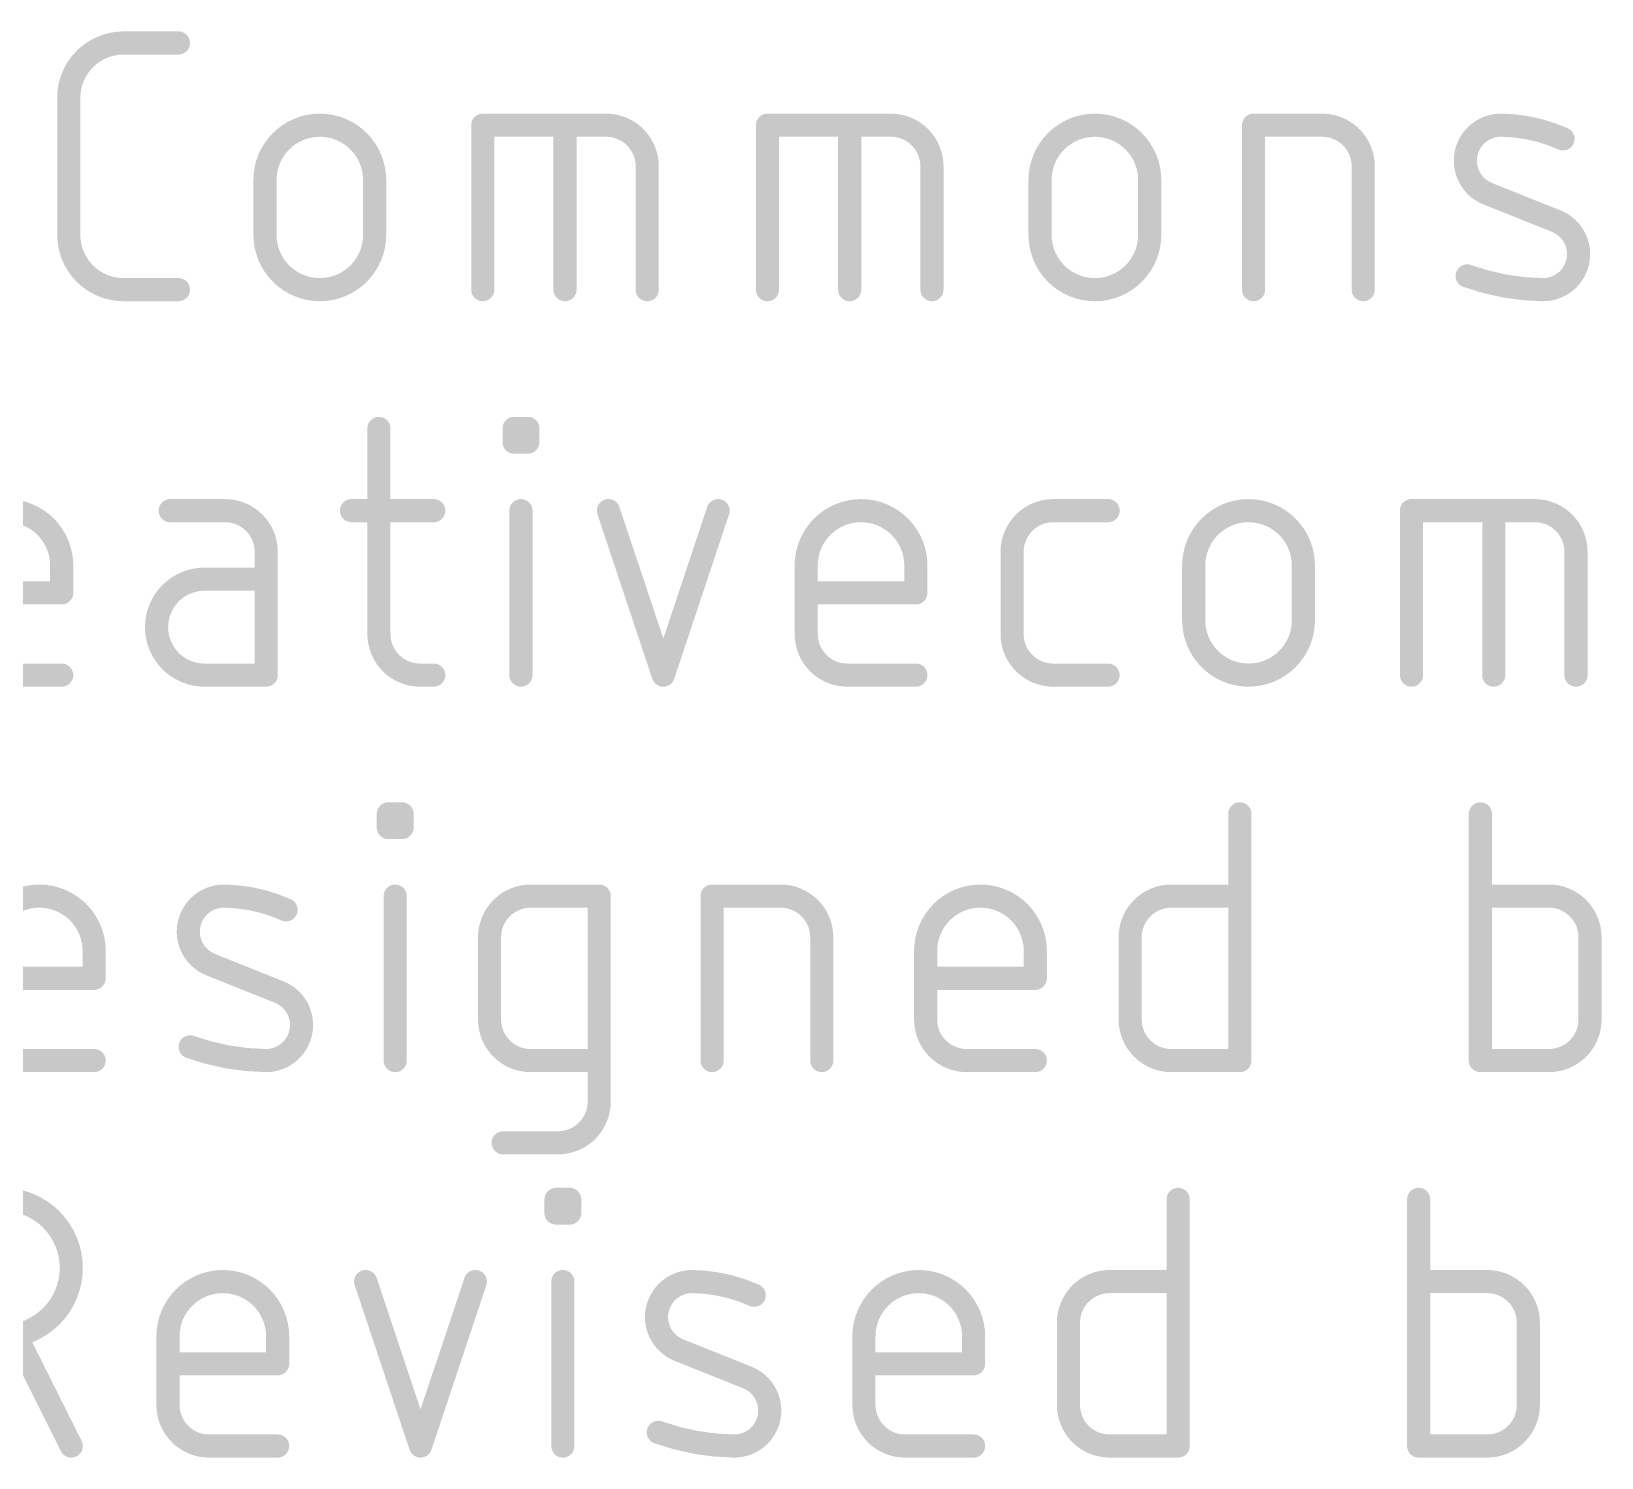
# Model space of a CAD drawing. Extents: x -27.9 to 58.7, y -12 to 40.1.
# Drawn here: x 5.8 to 16.14, y -11.43 to -2.03 of the extents above; entities that cross this region are included whole.
import ezdxf

# ---------------------------------------------------------------- set-up
doc = ezdxf.new("R2010")
doc.units = 0
doc.layers.add('51', color=53, linetype='CONTINUOUS')

msp = doc.modelspace()

# ---------------------------------------------------------------- linework, layer by layer
at = {"layer": '51'}
for points, const_width in [([(6.4041, -2.1082, 0.4142), (6.0428, -2.4694)], 0.1524), ([(6.4041, -2.0701, 1), (6.4041, -2.1463)], 0.0762), ([(6.4041, -2.1463, 1), (6.4041, -2.0701)], 0.0762), ([(6.7653, -2.1463, 1), (6.7653, -2.0701)], 0.0762), ([(6.0809, -2.4694, 1), (6.0047, -2.4694)], 0.0762), ([(6.0047, -2.4694, 1), (6.0809, -2.4694)], 0.0762), ([(8.058, -3.0113, 1), (7.3355, -3.0113)], 0.1524), ([(8.8082, -2.6501, 1), (8.732, -2.6501)], 0.0762), ([(8.7701, -2.612, 1), (8.7701, -2.6882)], 0.0762), ([(9.35, -2.6501, 1), (9.2738, -2.6501)], 0.0762), ([(9.8538, -2.921, 0.4142), (9.5829, -2.6501)], 0.1524), ([(9.5829, -2.612, 1), (9.5829, -2.6882)], 0.0762), ([(9.5829, -2.6882, 1), (9.5829, -2.612)], 0.0762), ([(10.6839, -2.6501, 1), (10.6077, -2.6501)], 0.0762), ([(10.6458, -2.612, 1), (10.6458, -2.6882)], 0.0762), ([(11.2258, -2.6501, 1), (11.1496, -2.6501)], 0.0762), ([(11.7296, -2.921, 0.4142), (11.4586, -2.6501)], 0.1524), ([(11.4586, -2.612, 1), (11.4586, -2.6882)], 0.0762), ([(11.4586, -2.6882, 1), (11.4586, -2.612)], 0.0762), ([(13.1642, -3.0113, 1), (12.4417, -3.0113)], 0.1524), ([(13.8866, -2.6501, 1), (13.8104, -2.6501)], 0.0762), ([(13.8485, -2.612, 1), (13.8485, -2.6882)], 0.0762), ([(14.571, -2.921, 0.4142), (14.3, -2.6501)], 0.1524), ([(14.3, -2.612, 1), (14.3, -2.6882)], 0.0762), ([(14.3, -2.6882, 1), (14.3, -2.612)], 0.0762), ([(15.4811, -2.6501, 0.8318), (15.3908, -3.1016)], 0.1524), ([(15.4816, -2.612, 1), (15.4805, -2.6882)], 0.0762), ([(15.8875, -2.7404, 0.1026), (15.4811, -2.6501)], 0.1524), ([(15.4805, -2.6882, 1), (15.4816, -2.612)], 0.0762), ([(15.8718, -2.7751, 1), (15.9031, -2.7056)], 0.0762), ([(9.8919, -2.921, 1), (9.8157, -2.921)], 0.0762), ([(9.8157, -2.921, 1), (9.8919, -2.921)], 0.0762), ([(11.7677, -2.921, 1), (11.6915, -2.921)], 0.0762), ([(11.6915, -2.921, 1), (11.7677, -2.921)], 0.0762), ([(14.6091, -2.921, 1), (14.5329, -2.921)], 0.0762), ([(14.5329, -2.921, 1), (14.6091, -2.921)], 0.0762), ([(7.3736, -3.0113, 1), (7.2974, -3.0113)], 0.0762), ([(7.2974, -3.0113, 1), (7.3736, -3.0113)], 0.0762), ([(8.0961, -3.0113, 1), (8.0199, -3.0113)], 0.0762), ([(8.0199, -3.0113, 1), (8.0961, -3.0113)], 0.0762), ([(12.4798, -3.0113, 1), (12.4036, -3.0113)], 0.0762), ([(12.4036, -3.0113, 1), (12.4798, -3.0113)], 0.0762), ([(13.2023, -3.0113, 1), (13.1261, -3.0113)], 0.0762), ([(13.1261, -3.0113, 1), (13.2023, -3.0113)], 0.0762), ([(15.4049, -3.0663, 1), (15.3766, -3.137)], 0.0762), ([(15.3766, -3.137, 1), (15.4049, -3.0662)], 0.0762), ([(15.752, -3.7338, 0.8318), (15.8423, -3.2822)], 0.1524), ([(15.8565, -3.2469, 1), (15.8282, -3.3176)], 0.0762), ([(6.0428, -3.3726, 0.4142), (6.4041, -3.7338)], 0.1524), ([(6.0809, -3.3726, 1), (6.0047, -3.3726)], 0.0762), ([(7.3355, -3.3726, 1), (8.058, -3.3726)], 0.1524), ([(7.3736, -3.3726, 1), (7.2974, -3.3726)], 0.0762), ([(8.0961, -3.3726, 1), (8.0199, -3.3726)], 0.0762), ([(12.4417, -3.3726, 1), (13.1642, -3.3726)], 0.1524), ([(12.4798, -3.3726, 1), (12.4036, -3.3726)], 0.0762), ([(13.2023, -3.3726, 1), (13.1261, -3.3726)], 0.0762), ([(15.8282, -3.3176, 1), (15.8565, -3.2469)], 0.0762), ([(6.0047, -3.3726, 1), (6.0809, -3.3726)], 0.0762), ([(7.2974, -3.3726, 1), (7.3736, -3.3726)], 0.0762), ([(8.0199, -3.3726, 1), (8.0961, -3.3726)], 0.0762), ([(12.4036, -3.3726, 1), (12.4798, -3.3726)], 0.0762), ([(13.1261, -3.3726, 1), (13.2023, -3.3726)], 0.0762), ([(15.2682, -3.6076, 1), (15.2424, -3.6793)], 0.0762), ([(15.2553, -3.6435, 0.083), (15.752, -3.7338)], 0.1524), ([(6.4041, -3.6957, 1), (6.4041, -3.7719)], 0.0762), ([(6.4041, -3.7719, 1), (6.4041, -3.6957)], 0.0762), ([(6.7653, -3.7719, 1), (6.7653, -3.6957)], 0.0762), ([(8.732, -3.7338, 1), (8.8082, -3.7338)], 0.0762), ([(9.2738, -3.7338, 1), (9.35, -3.7338)], 0.0762), ([(9.8157, -3.7338, 1), (9.8919, -3.7338)], 0.0762), ([(10.6077, -3.7338, 1), (10.6839, -3.7338)], 0.0762), ([(11.1496, -3.7338, 1), (11.2258, -3.7338)], 0.0762), ([(11.6915, -3.7338, 1), (11.7677, -3.7338)], 0.0762), ([(13.8104, -3.7338, 1), (13.8866, -3.7338)], 0.0762), ([(14.5329, -3.7338, 1), (14.6091, -3.7338)], 0.0762), ([(15.7525, -3.6957, 1), (15.7515, -3.7719)], 0.0762), ([(15.7515, -3.7719, 1), (15.7525, -3.6957)], 0.0762), ([(8.1243, -4.6482, 1), (8.0481, -4.6482)], 0.0762), ([(9.0147, -4.6482, 1), (8.9385, -4.6482)], 0.0762), ([(8.9766, -4.6101, 1), (8.9766, -4.6863)], 0.0762), ([(9.105, -4.6482, 1), (9.0288, -4.6482)], 0.0762), ([(9.0669, -4.6863, 1), (9.0669, -4.6101)], 0.0762), ([(8.9766, -4.7004, 1), (8.9766, -4.7766)], 0.0762), ([(8.9385, -4.7385, 1), (9.0147, -4.7385)], 0.0762), ([(9.0288, -4.7385, 1), (9.105, -4.7385)], 0.0762), ([(9.0669, -4.7766, 1), (9.0669, -4.7004)], 0.0762), ([(5.9963, -5.5513, 1), (5.2738, -5.5513)], 0.1524), ([(6.7115, -5.152, 1), (6.7115, -5.2282)], 0.0762), ([(7.3437, -5.461, 0.4142), (7.0727, -5.1901)], 0.1524), ([(7.0727, -5.152, 1), (7.0727, -5.2282)], 0.0762), ([(7.0727, -5.2282, 1), (7.0727, -5.152)], 0.0762), ([(7.9056, -5.152, 1), (7.9056, -5.2282)], 0.0762), ([(8.4474, -5.2282, 1), (8.4474, -5.152)], 0.0762), ([(9.0599, -5.1901, 1), (8.9837, -5.1901)], 0.0762), ([(9.6346, -5.178, 1), (9.5623, -5.2021)], 0.0762), ([(10.357, -5.2021, 1), (10.2848, -5.178)], 0.0762), ([(11.6235, -5.5513, 1), (10.901, -5.5513)], 0.1524), ([(12.5284, -5.1901, 0.4142), (12.2575, -5.461)], 0.1524), ([(12.5284, -5.152, 1), (12.5284, -5.2282)], 0.0762), ([(12.5284, -5.2282, 1), (12.5284, -5.152)], 0.0762), ([(12.8897, -5.2282, 1), (12.8897, -5.152)], 0.0762), ([(14.1766, -5.5513, 1), (13.4541, -5.5513)], 0.1524), ([(14.9268, -5.1901, 1), (14.8506, -5.1901)], 0.0762), ([(14.8887, -5.152, 1), (14.8887, -5.2282)], 0.0762), ([(15.4687, -5.1901, 1), (15.3925, -5.1901)], 0.0762), ([(15.9725, -5.461, 0.4142), (15.7015, -5.1901)], 0.1524), ([(15.7015, -5.152, 1), (15.7015, -5.2282)], 0.0762), ([(15.7015, -5.2282, 1), (15.7015, -5.152)], 0.0762), ([(6.0344, -5.5513, 1), (5.9582, -5.5513)], 0.0762), ([(7.3818, -5.461, 1), (7.3056, -5.461)], 0.0762), ([(7.3056, -5.461, 1), (7.3818, -5.461)], 0.0762), ([(10.9391, -5.5513, 1), (10.8629, -5.5513)], 0.0762), ([(11.6616, -5.5513, 1), (11.5854, -5.5513)], 0.0762), ([(12.2956, -5.461, 1), (12.2194, -5.461)], 0.0762), ([(12.2194, -5.461, 1), (12.2956, -5.461)], 0.0762), ([(13.4922, -5.5513, 1), (13.416, -5.5513)], 0.0762), ([(14.2147, -5.5513, 1), (14.1385, -5.5513)], 0.0762), ([(16.0106, -5.461, 1), (15.9344, -5.461)], 0.0762), ([(15.9344, -5.461, 1), (16.0106, -5.461)], 0.0762), ([(5.9582, -5.5513, 1), (6.0344, -5.5513)], 0.0762), ([(6.9373, -5.6416, 1), (6.9373, -6.2738)], 0.1524), ([(6.9373, -5.6035, 1), (6.9373, -5.6797)], 0.0762), ([(6.9373, -5.6797, 1), (6.9373, -5.6035)], 0.0762), ([(7.3437, -5.6797, 1), (7.3437, -5.6035)], 0.0762), ([(10.8629, -5.5513, 1), (10.9391, -5.5513)], 0.0762), ([(11.5854, -5.5513, 1), (11.6616, -5.5513)], 0.0762), ([(13.416, -5.5513, 1), (13.4922, -5.5513)], 0.0762), ([(14.1385, -5.5513, 1), (14.2147, -5.5513)], 0.0762), ([(5.9963, -5.77, 1), (5.9963, -5.6938)], 0.0762), ([(10.901, -5.6938, 1), (10.901, -5.77)], 0.0762), ([(11.6235, -5.77, 1), (11.6235, -5.6938)], 0.0762), ([(5.9582, -5.7319, 1), (6.0344, -5.7319)], 0.0762), ([(11.5854, -5.7319, 1), (11.6616, -5.7319)], 0.0762), ([(13.4541, -5.9126, 1), (14.1766, -5.9126)], 0.1524), ([(13.4922, -5.9126, 1), (13.416, -5.9126)], 0.0762), ([(13.416, -5.9126, 1), (13.4922, -5.9126)], 0.0762), ([(14.2147, -5.9126, 1), (14.1385, -5.9126)], 0.0762), ([(14.1385, -5.9126, 1), (14.2147, -5.9126)], 0.0762), ([(8.0862, -6.0029, 0.4142), (8.3571, -6.2738)], 0.1524), ([(8.1243, -6.0029, 1), (8.0481, -6.0029)], 0.0762), ([(8.0481, -6.0029, 1), (8.1243, -6.0029)], 0.0762), ([(10.901, -6.0029, 0.4142), (11.1719, -6.2738)], 0.1524), ([(10.9391, -6.0029, 1), (10.8629, -6.0029)], 0.0762), ([(10.8629, -6.0029, 1), (10.9391, -6.0029)], 0.0762), ([(12.2575, -6.0029, 0.4142), (12.5284, -6.2738)], 0.1524), ([(12.2956, -6.0029, 1), (12.2194, -6.0029)], 0.0762), ([(12.2194, -6.0029, 1), (12.2956, -6.0029)], 0.0762), ([(5.9963, -6.3119, 1), (5.9963, -6.2357)], 0.0762), ([(6.9373, -6.2357, 1), (6.9373, -6.3119)], 0.0762), ([(6.9373, -6.3119, 1), (6.9373, -6.2357)], 0.0762), ([(7.3437, -6.3119, 1), (7.3437, -6.2357)], 0.0762), ([(8.3571, -6.2357, 1), (8.3571, -6.3119)], 0.0762), ([(8.3571, -6.3119, 1), (8.3571, -6.2357)], 0.0762), ([(8.4474, -6.3119, 1), (8.4474, -6.2357)], 0.0762), ([(11.1719, -6.2357, 1), (11.1719, -6.3119)], 0.0762), ([(11.1719, -6.3119, 1), (11.1719, -6.2357)], 0.0762), ([(11.6235, -6.3119, 1), (11.6235, -6.2357)], 0.0762), ([(12.5284, -6.2357, 1), (12.5284, -6.3119)], 0.0762), ([(12.5284, -6.3119, 1), (12.5284, -6.2357)], 0.0762), ([(12.8897, -6.3119, 1), (12.8897, -6.2357)], 0.0762), ([(7.3056, -6.2738, 1), (7.3818, -6.2738)], 0.0762), ([(8.9837, -6.2738, 1), (9.0599, -6.2738)], 0.0762), ([(9.9235, -6.2618, 1), (9.9958, -6.2858)], 0.0762), ([(9.9235, -6.2858, 1), (9.9958, -6.2618)], 0.0762), ([(14.8506, -6.2738, 1), (14.9268, -6.2738)], 0.0762), ([(15.3925, -6.2738, 1), (15.4687, -6.2738)], 0.0762), ([(15.9344, -6.2738, 1), (16.0106, -6.2738)], 0.0762), ([(8.1864, -7.1882, 1), (8.1102, -7.1882)], 0.0762), ([(8.1483, -7.1501, 1), (8.1483, -7.2263)], 0.0762), ([(8.2767, -7.1882, 1), (8.2005, -7.1882)], 0.0762), ([(8.2386, -7.2263, 1), (8.2386, -7.1501)], 0.0762), ([(13.7959, -7.1882, 1), (13.7197, -7.1882)], 0.0762), ([(15.3806, -7.1882, 1), (15.3044, -7.1882)], 0.0762), ([(8.1483, -7.2404, 1), (8.1483, -7.3166)], 0.0762), ([(8.1102, -7.2785, 1), (8.1864, -7.2785)], 0.0762), ([(8.2005, -7.2785, 1), (8.2767, -7.2785)], 0.0762), ([(8.2386, -7.3166, 1), (8.2386, -7.2404)], 0.0762), ([(6.21, -8.0913, 1), (5.4875, -8.0913)], 0.1524), ([(7.068, -7.7301, 0.8318), (6.9777, -8.1816)], 0.1524), ([(7.4744, -7.8204, 0.1026), (7.068, -7.7301)], 0.1524), ([(7.0686, -7.692, 1), (7.0675, -7.7682)], 0.0762), ([(7.0675, -7.7682, 1), (7.0686, -7.692)], 0.0762), ([(8.2316, -7.7301, 1), (8.1554, -7.7301)], 0.0762), ([(9.0858, -7.7301, 0.4142), (8.8149, -8.001)], 0.1524), ([(9.0858, -7.692, 1), (9.0858, -7.7682)], 0.0762), ([(9.0858, -7.7682, 1), (9.0858, -7.692)], 0.0762), ([(9.5755, -7.7301, 1), (9.4992, -7.7301)], 0.0762), ([(9.5373, -7.7682, 1), (9.5373, -7.692)], 0.0762), ([(10.3192, -7.7301, 1), (10.243, -7.7301)], 0.0762), ([(10.2811, -7.692, 1), (10.2811, -7.7682)], 0.0762), ([(11.0036, -8.001, 0.4142), (10.7327, -7.7301)], 0.1524), ([(10.7327, -7.692, 1), (10.7327, -7.7682)], 0.0762), ([(10.7327, -7.7682, 1), (10.7327, -7.692)], 0.0762), ([(12.4104, -8.0913, 1), (11.6879, -8.0913)], 0.1524), ([(13.3062, -7.7301, 0.4142), (13.0353, -8.001)], 0.1524), ([(13.3062, -7.692, 1), (13.3062, -7.7682)], 0.0762), ([(13.3062, -7.7682, 1), (13.3062, -7.692)], 0.0762), ([(13.7578, -7.7682, 1), (13.7578, -7.692)], 0.0762), ([(15.3425, -7.692, 1), (15.3425, -7.7682)], 0.0762), ([(16.065, -8.001, 0.4142), (15.7941, -7.7301)], 0.1524), ([(15.7941, -7.692, 1), (15.7941, -7.7682)], 0.0762), ([(15.7941, -7.7682, 1), (15.7941, -7.692)], 0.0762), ([(7.4588, -7.8551, 1), (7.4901, -7.7856)], 0.0762), ([(8.853, -8.001, 1), (8.7768, -8.001)], 0.0762), ([(8.7768, -8.001, 1), (8.853, -8.001)], 0.0762), ([(11.0417, -8.001, 1), (10.9655, -8.001)], 0.0762), ([(10.9655, -8.001, 1), (11.0417, -8.001)], 0.0762), ([(13.0734, -8.001, 1), (12.9972, -8.001)], 0.0762), ([(12.9972, -8.001, 1), (13.0734, -8.001)], 0.0762), ([(16.1031, -8.001, 1), (16.0269, -8.001)], 0.0762), ([(16.0269, -8.001, 1), (16.1031, -8.001)], 0.0762), ([(6.2481, -8.0913, 1), (6.1719, -8.0913)], 0.0762), ([(6.1719, -8.0913, 1), (6.2481, -8.0913)], 0.0762), ([(11.726, -8.0913, 1), (11.6498, -8.0913)], 0.0762), ([(11.6498, -8.0913, 1), (11.726, -8.0913)], 0.0762), ([(12.4485, -8.0913, 1), (12.3723, -8.0913)], 0.0762), ([(12.3723, -8.0913, 1), (12.4485, -8.0913)], 0.0762), ([(6.9919, -8.1463, 1), (6.9636, -8.217)], 0.0762), ([(6.9636, -8.217, 1), (6.9919, -8.1462)], 0.0762), ([(6.1719, -8.2719, 1), (6.2481, -8.2719)], 0.0762), ([(6.21, -8.31, 1), (6.21, -8.2338)], 0.0762), ([(11.6879, -8.2338, 1), (11.6879, -8.31)], 0.0762), ([(12.3723, -8.2719, 1), (12.4485, -8.2719)], 0.0762), ([(12.4104, -8.31, 1), (12.4104, -8.2338)], 0.0762), ([(7.3389, -8.8138, 0.8318), (7.4293, -8.3622)], 0.1524), ([(7.4434, -8.3269, 1), (7.4151, -8.3976)], 0.0762), ([(7.4151, -8.3976, 1), (7.4434, -8.3269)], 0.0762), ([(5.4875, -8.5429, 0.4142), (5.7585, -8.8138)], 0.1524), ([(8.8149, -8.5429, 0.4142), (9.0858, -8.8138)], 0.1524), ([(8.853, -8.5429, 1), (8.7768, -8.5429)], 0.0762), ([(11.6879, -8.5429, 0.4142), (11.9588, -8.8138)], 0.1524), ([(11.726, -8.5429, 1), (11.6498, -8.5429)], 0.0762), ([(13.0353, -8.5429, 0.4142), (13.3062, -8.8138)], 0.1524), ([(13.0734, -8.5429, 1), (12.9972, -8.5429)], 0.0762), ([(15.7941, -8.8138, 0.4142), (16.065, -8.5429)], 0.1524), ([(16.1031, -8.5429, 1), (16.0269, -8.5429)], 0.0762), ([(8.7768, -8.5429, 1), (8.853, -8.5429)], 0.0762), ([(11.6498, -8.5429, 1), (11.726, -8.5429)], 0.0762), ([(12.9972, -8.5429, 1), (13.0734, -8.5429)], 0.0762), ([(16.0269, -8.5429, 1), (16.1031, -8.5429)], 0.0762), ([(6.8551, -8.6876, 1), (6.8293, -8.7593)], 0.0762), ([(6.8422, -8.7235, 0.083), (7.3389, -8.8138)], 0.1524), ([(5.7585, -8.8519, 1), (5.7585, -8.7757)], 0.0762), ([(6.21, -8.8519, 1), (6.21, -8.7757)], 0.0762), ([(7.3395, -8.7757, 1), (7.3384, -8.8519)], 0.0762), ([(7.3384, -8.8519, 1), (7.3395, -8.7757)], 0.0762), ([(8.1554, -8.8138, 1), (8.2316, -8.8138)], 0.0762), ([(9.0858, -8.7757, 1), (9.0858, -8.8519)], 0.0762), ([(9.0858, -8.8519, 1), (9.0858, -8.7757)], 0.0762), ([(9.5373, -8.8519, 1), (9.5373, -8.7757)], 0.0762), ([(10.243, -8.8138, 1), (10.3192, -8.8138)], 0.0762), ([(10.9655, -8.8138, 1), (11.0417, -8.8138)], 0.0762), ([(11.9588, -8.7757, 1), (11.9588, -8.8519)], 0.0762), ([(11.9588, -8.8519, 1), (11.9588, -8.7757)], 0.0762), ([(12.4104, -8.8519, 1), (12.4104, -8.7757)], 0.0762), ([(13.3062, -8.7757, 1), (13.3062, -8.8519)], 0.0762), ([(13.3062, -8.8519, 1), (13.3062, -8.7757)], 0.0762), ([(13.7197, -8.8138, 1), (13.7959, -8.8138)], 0.0762), ([(13.7578, -8.8519, 1), (13.7578, -8.7757)], 0.0762), ([(15.3425, -8.7757, 1), (15.3425, -8.8519)], 0.0762), ([(15.3044, -8.8138, 1), (15.3806, -8.8138)], 0.0762), ([(15.7941, -8.7757, 1), (15.7941, -8.8519)], 0.0762), ([(15.7941, -8.8519, 1), (15.7941, -8.7757)], 0.0762), ([(9.2664, -9.3557, 0.4142), (9.5373, -9.0847)], 0.1524), ([(9.5755, -9.0847, 1), (9.4992, -9.0847)], 0.0762), ([(9.4992, -9.0847, 1), (9.5755, -9.0847)], 0.0762), ([(8.9052, -9.3176, 1), (8.9052, -9.3938)], 0.0762), ([(9.2664, -9.3176, 1), (9.2664, -9.3938)], 0.0762), ([(9.2664, -9.3938, 1), (9.2664, -9.3176)], 0.0762), ([(5.6078, -10.6313, 1), (5.6078, -9.7282)], 0.1524), ([(9.2909, -9.7282, 1), (9.2147, -9.7282)], 0.0762), ([(9.2528, -9.6901, 1), (9.2528, -9.7663)], 0.0762), ([(9.3812, -9.7282, 1), (9.305, -9.7282)], 0.0762), ([(9.3431, -9.7663, 1), (9.3431, -9.6901)], 0.0762), ([(13.3894, -9.7282, 1), (13.3132, -9.7282)], 0.0762), ([(14.9741, -9.7282, 1), (14.8979, -9.7282)], 0.0762), ([(9.2528, -9.7804, 1), (9.2528, -9.8566)], 0.0762), ([(9.2147, -9.8185, 1), (9.2909, -9.8185)], 0.0762), ([(9.305, -9.8185, 1), (9.3812, -9.8185)], 0.0762), ([(9.3431, -9.8566, 1), (9.3431, -9.7804)], 0.0762), ([(7.4188, -10.6313, 1), (6.6963, -10.6313)], 0.1524), ([(8.035, -10.258, 1), (7.9627, -10.2821)], 0.0762), ([(8.7575, -10.2821, 1), (8.6852, -10.258)], 0.0762), ([(9.3361, -10.2701, 1), (9.2599, -10.2701)], 0.0762), ([(10.1525, -10.2701, 0.8318), (10.0622, -10.7216)], 0.1524), ([(10.153, -10.232, 1), (10.1519, -10.3082)], 0.0762), ([(10.5589, -10.3604, 0.1026), (10.1525, -10.2701)], 0.1524), ([(10.1519, -10.3082, 1), (10.153, -10.232)], 0.0762), ([(12.0039, -10.6313, 1), (11.2814, -10.6313)], 0.1524), ([(12.8997, -10.2701, 0.4142), (12.6288, -10.541)], 0.1524), ([(12.8997, -10.232, 1), (12.8997, -10.3082)], 0.0762), ([(12.8997, -10.3082, 1), (12.8997, -10.232)], 0.0762), ([(13.3513, -10.3082, 1), (13.3513, -10.232)], 0.0762), ([(14.936, -10.232, 1), (14.936, -10.3082)], 0.0762), ([(15.6585, -10.541, 0.4142), (15.3876, -10.2701)], 0.1524), ([(15.3876, -10.232, 1), (15.3876, -10.3082)], 0.0762), ([(15.3876, -10.3082, 1), (15.3876, -10.232)], 0.0762), ([(10.5432, -10.3951, 1), (10.5745, -10.3256)], 0.0762), ([(12.6669, -10.541, 1), (12.5907, -10.541)], 0.0762), ([(12.5907, -10.541, 1), (12.6669, -10.541)], 0.0762), ([(15.6966, -10.541, 1), (15.6204, -10.541)], 0.0762), ([(15.6204, -10.541, 1), (15.6966, -10.541)], 0.0762), ([(6.7344, -10.6313, 1), (6.6582, -10.6313)], 0.0762), ([(6.6582, -10.6313, 1), (6.7344, -10.6313)], 0.0762), ([(7.4569, -10.6313, 1), (7.3807, -10.6313)], 0.0762), ([(7.3807, -10.6313, 1), (7.4569, -10.6313)], 0.0762), ([(10.0763, -10.6863, 1), (10.048, -10.757)], 0.0762), ([(10.048, -10.757, 1), (10.0763, -10.6862)], 0.0762), ([(11.3195, -10.6313, 1), (11.2433, -10.6313)], 0.0762), ([(11.2433, -10.6313, 1), (11.3195, -10.6313)], 0.0762), ([(12.042, -10.6313, 1), (11.9658, -10.6313)], 0.0762), ([(11.9658, -10.6313, 1), (12.042, -10.6313)], 0.0762), ([(6.6963, -10.7738, 1), (6.6963, -10.85)], 0.0762), ([(7.4188, -10.85, 1), (7.4188, -10.7738)], 0.0762), ([(11.2814, -10.7738, 1), (11.2814, -10.85)], 0.0762), ([(12.0039, -10.85, 1), (12.0039, -10.7738)], 0.0762), ([(7.3807, -10.8119, 1), (7.4569, -10.8119)], 0.0762), ([(10.4234, -11.3538, 0.8318), (10.5137, -10.9022)], 0.1524), ([(10.5279, -10.8669, 1), (10.4996, -10.9376)], 0.0762), ([(10.4996, -10.9376, 1), (10.5279, -10.8669)], 0.0762), ([(11.9658, -10.8119, 1), (12.042, -10.8119)], 0.0762), ([(6.6963, -11.0829, 0.4142), (6.9672, -11.3538)], 0.1524), ([(6.7344, -11.0829, 1), (6.6582, -11.0829)], 0.0762), ([(6.6582, -11.0829, 1), (6.7344, -11.0829)], 0.0762), ([(11.2814, -11.0829, 0.4142), (11.5524, -11.3538)], 0.1524), ([(11.3195, -11.0829, 1), (11.2433, -11.0829)], 0.0762), ([(11.2433, -11.0829, 1), (11.3195, -11.0829)], 0.0762), ([(12.6288, -11.0829, 0.4142), (12.8997, -11.3538)], 0.1524), ([(12.6669, -11.0829, 1), (12.5907, -11.0829)], 0.0762), ([(12.5907, -11.0829, 1), (12.6669, -11.0829)], 0.0762), ([(15.3876, -11.3538, 0.4142), (15.6585, -11.0829)], 0.1524), ([(15.6966, -11.0829, 1), (15.6204, -11.0829)], 0.0762), ([(15.6204, -11.0829, 1), (15.6966, -11.0829)], 0.0762), ([(9.9396, -11.2276, 1), (9.9138, -11.2993)], 0.0762), ([(9.9267, -11.2635, 0.083), (10.4234, -11.3538)], 0.1524), ([(6.0252, -11.3708, 1), (6.0934, -11.3368)], 0.0762), ([(6.9672, -11.3157, 1), (6.9672, -11.3919)], 0.0762), ([(6.9672, -11.3919, 1), (6.9672, -11.3157)], 0.0762), ([(7.4188, -11.3919, 1), (7.4188, -11.3157)], 0.0762), ([(8.324, -11.3418, 1), (8.3963, -11.3658)], 0.0762), ([(8.324, -11.3658, 1), (8.3963, -11.3418)], 0.0762), ([(9.2599, -11.3538, 1), (9.3361, -11.3538)], 0.0762), ([(10.424, -11.3157, 1), (10.4229, -11.3919)], 0.0762), ([(10.4229, -11.3919, 1), (10.424, -11.3157)], 0.0762), ([(11.5524, -11.3157, 1), (11.5524, -11.3919)], 0.0762), ([(11.5524, -11.3919, 1), (11.5524, -11.3157)], 0.0762), ([(12.0039, -11.3919, 1), (12.0039, -11.3157)], 0.0762), ([(12.8997, -11.3157, 1), (12.8997, -11.3919)], 0.0762), ([(12.8997, -11.3919, 1), (12.8997, -11.3157)], 0.0762), ([(13.3132, -11.3538, 1), (13.3894, -11.3538)], 0.0762), ([(13.3513, -11.3919, 1), (13.3513, -11.3157)], 0.0762), ([(14.936, -11.3157, 1), (14.936, -11.3919)], 0.0762), ([(14.8979, -11.3538, 1), (14.9741, -11.3538)], 0.0762), ([(15.3876, -11.3157, 1), (15.3876, -11.3919)], 0.0762), ([(15.3876, -11.3919, 1), (15.3876, -11.3157)], 0.0762)]:
    msp.add_lwpolyline(points, format="xyb", dxfattribs=dict(at, const_width=const_width))
at = {"layer": '51', "const_width": 0.1524}
for points in [[(6.4041, -2.1082), (6.7653, -2.1082)], [(6.0428, -3.3726), (6.0428, -2.4694)], [(8.7701, -3.7338), (8.7701, -2.6501)], [(8.7701, -2.6501), (9.5829, -2.6501)], [(9.3119, -3.7338), (9.3119, -2.6501)], [(10.6458, -3.7338), (10.6458, -2.6501)], [(10.6458, -2.6501), (11.4586, -2.6501)], [(11.1877, -3.7338), (11.1877, -2.6501)], [(13.8485, -3.7338), (13.8485, -2.6501)], [(13.8485, -2.6501), (14.3, -2.6501)], [(9.8538, -2.921), (9.8538, -3.7338)], [(11.7296, -2.921), (11.7296, -3.7338)], [(14.571, -2.921), (14.571, -3.7338)], [(7.3355, -3.3726), (7.3355, -3.0113)], [(8.058, -3.0113), (8.058, -3.3726)], [(12.4417, -3.3726), (12.4417, -3.0113)], [(13.1642, -3.0113), (13.1642, -3.3726)], [(15.8423, -3.2822), (15.3908, -3.1016)], [(6.7653, -3.7338), (6.4041, -3.7338)], [(8.0862, -4.6482), (8.0862, -6.0029)], [(8.9766, -4.7385), (8.9766, -4.6482)], [(8.9766, -4.6482), (9.0669, -4.6482)], [(9.0669, -4.6482), (9.0669, -4.7385)], [(9.0669, -4.7385), (8.9766, -4.7385)], [(7.0727, -5.1901), (6.7115, -5.1901)], [(7.9056, -5.1901), (8.4474, -5.1901)], [(9.0218, -6.2738), (9.0218, -5.1901)], [(9.5984, -5.1901), (9.9597, -6.2738)], [(9.9597, -6.2738), (10.3209, -5.1901)], [(12.5284, -5.1901), (12.8897, -5.1901)], [(14.8887, -6.2738), (14.8887, -5.1901)], [(14.8887, -5.1901), (15.7015, -5.1901)], [(15.4306, -6.2738), (15.4306, -5.1901)], [(5.9963, -5.5513), (5.9963, -5.7319)], [(7.3437, -6.2738), (7.3437, -5.461)], [(10.901, -6.0029), (10.901, -5.5513)], [(11.6235, -5.5513), (11.6235, -5.7319)], [(12.2575, -6.0029), (12.2575, -5.461)], [(13.4541, -5.9126), (13.4541, -5.5513)], [(14.1766, -5.5513), (14.1766, -5.9126)], [(15.9725, -5.461), (15.9725, -6.2738)], [(7.3437, -5.6416), (6.9373, -5.6416)], [(5.9963, -5.7319), (5.2738, -5.7319)], [(11.6235, -5.7319), (10.901, -5.7319)], [(5.9963, -6.2738), (5.5447, -6.2738)], [(6.9373, -6.2738), (7.3437, -6.2738)], [(8.3571, -6.2738), (8.4474, -6.2738)], [(11.6235, -6.2738), (11.1719, -6.2738)], [(12.8897, -6.2738), (12.5284, -6.2738)], [(8.1483, -7.2785), (8.1483, -7.1882)], [(8.1483, -7.1882), (8.2386, -7.1882)], [(8.2386, -7.1882), (8.2386, -7.2785)], [(13.7578, -7.1882), (13.7578, -8.8138)], [(15.3425, -7.1882), (15.3425, -8.8138)], [(8.2386, -7.2785), (8.1483, -7.2785)], [(8.1935, -8.8138), (8.1935, -7.7301)], [(9.0858, -7.7301), (9.5373, -7.7301)], [(9.5373, -7.7301), (9.5373, -9.0847)], [(10.2811, -8.8138), (10.2811, -7.7301)], [(10.2811, -7.7301), (10.7327, -7.7301)], [(13.3062, -7.7301), (13.7578, -7.7301)], [(15.7941, -7.7301), (15.3425, -7.7301)], [(8.8149, -8.5429), (8.8149, -8.001)], [(11.0036, -8.001), (11.0036, -8.8138)], [(13.0353, -8.5429), (13.0353, -8.001)], [(16.065, -8.5429), (16.065, -8.001)], [(6.21, -8.0913), (6.21, -8.2719)], [(11.6879, -8.5429), (11.6879, -8.0913)], [(12.4104, -8.0913), (12.4104, -8.2719)], [(7.4293, -8.3622), (6.9777, -8.1816)], [(6.21, -8.2719), (5.4875, -8.2719)], [(12.4104, -8.2719), (11.6879, -8.2719)], [(6.21, -8.8138), (5.7585, -8.8138)], [(9.5373, -8.8138), (9.0858, -8.8138)], [(12.4104, -8.8138), (11.9588, -8.8138)], [(13.7578, -8.8138), (13.3062, -8.8138)], [(15.3425, -8.8138), (15.7941, -8.8138)], [(9.2664, -9.3557), (8.9052, -9.3557)], [(9.2528, -9.8185), (9.2528, -9.7282)], [(9.2528, -9.7282), (9.3431, -9.7282)], [(9.3431, -9.7282), (9.3431, -9.8185)], [(13.3513, -9.7282), (13.3513, -11.3538)], [(14.936, -9.7282), (14.936, -11.3538)], [(9.3431, -9.8185), (9.2528, -9.8185)], [(7.9989, -10.2701), (8.3601, -11.3538)], [(8.3601, -11.3538), (8.7214, -10.2701)], [(9.298, -11.3538), (9.298, -10.2701)], [(12.8997, -10.2701), (13.3513, -10.2701)], [(15.3876, -10.2701), (14.936, -10.2701)], [(12.6288, -11.0829), (12.6288, -10.541)], [(15.6585, -11.0829), (15.6585, -10.541)], [(6.0593, -11.3538), (5.6981, -10.6313)], [(6.6963, -11.0829), (6.6963, -10.6313)], [(7.4188, -10.6313), (7.4188, -10.8119)], [(10.5137, -10.9022), (10.0622, -10.7216)], [(11.2814, -11.0829), (11.2814, -10.6313)], [(12.0039, -10.6313), (12.0039, -10.8119)], [(7.4188, -10.8119), (6.6963, -10.8119)], [(12.0039, -10.8119), (11.2814, -10.8119)], [(7.4188, -11.3538), (6.9672, -11.3538)], [(12.0039, -11.3538), (11.5524, -11.3538)], [(13.3513, -11.3538), (12.8997, -11.3538)], [(14.936, -11.3538), (15.3876, -11.3538)]]:
    msp.add_lwpolyline(points, dxfattribs=at)

doc.saveas('drawing.dxf')
